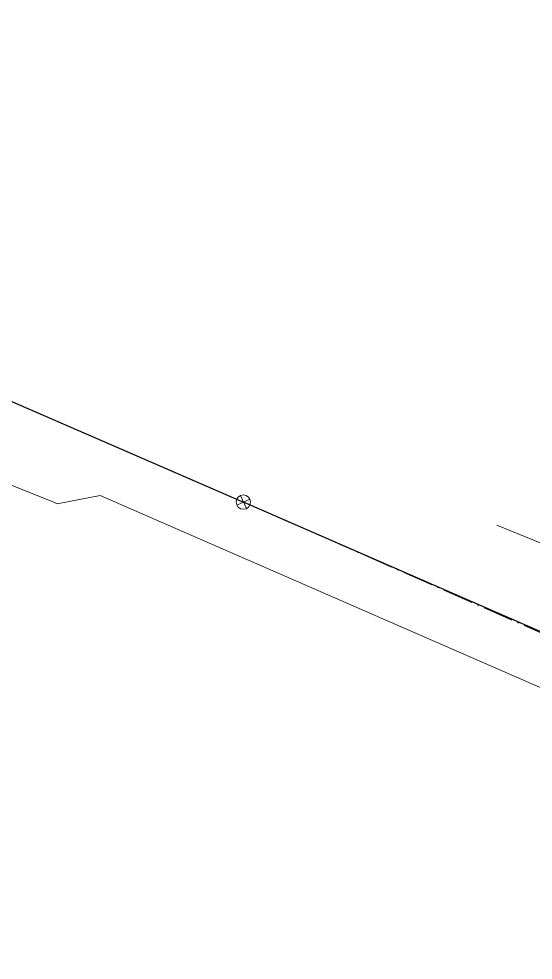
# Model space of a CAD drawing. Header units: metres. Extents: x 105014 to 106600, y 111320 to 118425.
# Drawn here: x 105572.5 to 105615.4, y 113829.7 to 113908.3 of the extents above; entities that cross this region are included whole.
import ezdxf

# ---------------------------------------------------------------- set-up
doc = ezdxf.new("R2010")
doc.units = ezdxf.units.M
doc.linetypes.add('DASHDOT', pattern=[3.556, 2.54, -0.508, 0, -0.508])
for name, color, linetype, lineweight in [('30-RED-VANTI-EXIST', 52, 'CONTINUOUS', 13), ('35-RH-ACUE-MENOR-EXIST', 151, 'CONTINUOUS', 13), ('35-RH-PLUV-COLECTOR', 96, 'CONTINUOUS', 30), ('35-RH-PLUV-NODOS', 94, 'CONTINUOUS', 13), ('35-RH-PLUV-RETIRO', 8, 'DASHDOT', 13)]:
    doc.layers.add(name, color=color, linetype=linetype, lineweight=lineweight)

# ---------------------------------------------------------------- blocks, each defined once
blk = doc.blocks.new('POZO_PLUV')
for p, q in [((-0.42, -0.42), (0.42, 0.42)), ((-0.42, 0.42), (0.42, -0.42))]:
    blk.add_line(p, q)
blk.add_circle((0, 0), 0.6)

msp = doc.modelspace()

# ---------------------------------------------------------------- linework, layer by layer
at = {"layer": '30-RED-VANTI-EXIST'}
msp.add_lwpolyline([(105612.4173, 113866.0187), (105659.7657, 113846.7403), (105668.3915, 113843.8859), (105671.3289, 113844.5477), (105672.8413, 113845.9447)], dxfattribs=at)
at = {"layer": '35-RH-ACUE-MENOR-EXIST'}
msp.add_lwpolyline([(105665.31, 113830.94), (105579.3, 113868.49), (105575.74, 113867.81), (105575.5162, 113867.8999), (105560.25, 113874.03), (105558.58, 113879.68), (105489.15, 113908.29)], dxfattribs=at)
at = {"layer": '35-RH-PLUV-COLECTOR'}
for points in [[(105570.499, 113876.958), (105591.263, 113867.946)], [(105678.8907, 113829.6959), (105591.26, 113867.94)], [(105678.8907, 113829.6959), (105591.26, 113867.94)]]:
    msp.add_lwpolyline(points, dxfattribs=at)
at = {"layer": '35-RH-PLUV-RETIRO'}
msp.add_lwpolyline([(105591.263, 113867.946), (105668.277, 113834.0568)], dxfattribs=at)

# ---------------------------------------------------------------- block references
at = {"layer": '35-RH-PLUV-NODOS', "rotation": 250}
msp.add_blockref('POZO_PLUV', (105591.26, 113867.94), dxfattribs=at)

doc.saveas('drawing.dxf')
